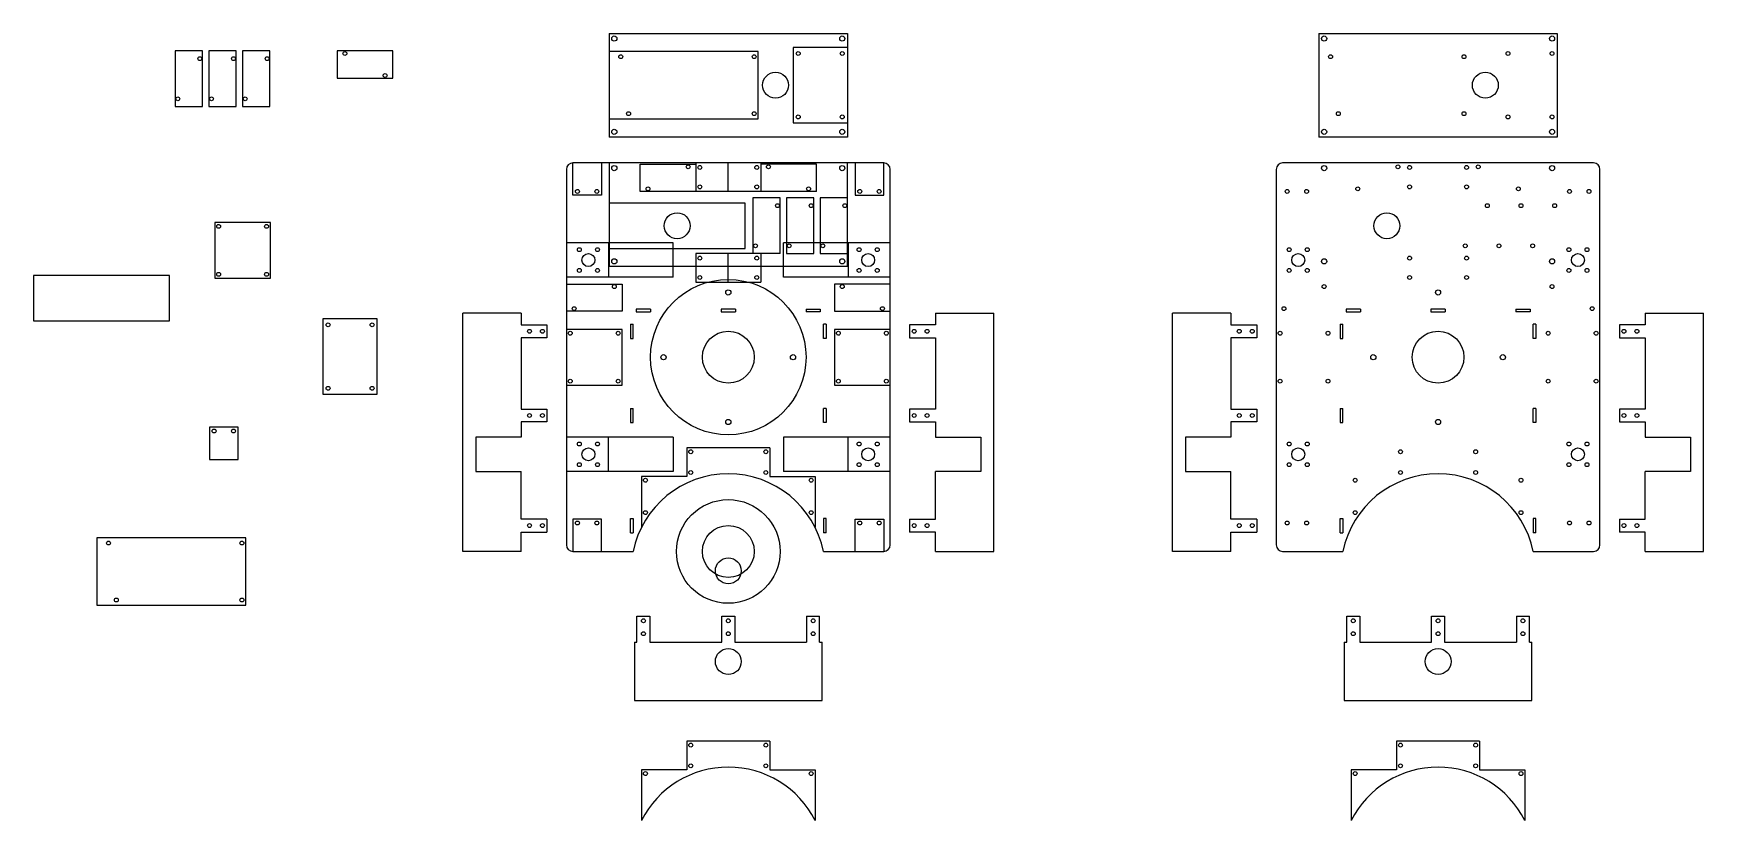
# Model space of a CAD drawing. Header units: inches. Extents: x -412 to 878, y -208 to 400.
import ezdxf

# ---------------------------------------------------------------- set-up
doc = ezdxf.new("R2010")
doc.units = ezdxf.units.IN
doc.header["$MEASUREMENT"] = 0

msp = doc.modelspace()

# ---------------------------------------------------------------- linework, layer by layer
for p, q in [((33, 400), (33, 320)), ((33, 400), (217, 400)), ((217, 400), (217, 320)), ((581, 400), (581, 320)), ((581, 400), (765, 400)), ((765, 400), (765, 320)), ((175, 389), (175, 331)), ((217, 389), (175, 389)), ((-302, 386.5), (-302, 343.5)), ((-281, 386.5), (-302, 386.5)), ((-281, 343.5), (-281, 386.5)), ((-276, 386.5), (-276, 343.5)), ((-255, 386.5), (-276, 386.5)), ((-255, 343.5), (-255, 386.5)), ((-250, 386.5), (-250, 343.5)), ((-229, 386.5), (-250, 386.5)), ((-229, 343.5), (-229, 386.5)), ((-134, 386.5), (-177, 386.5)), ((-177, 386.5), (-177, 365.5)), ((-134, 365.5), (-134, 386.5)), ((148, 386), (33, 386)), ((148, 334), (148, 386)), ((-177, 365.5), (-134, 365.5)), ((-302, 343.5), (-281, 343.5)), ((-276, 343.5), (-255, 343.5)), ((-250, 343.5), (-229, 343.5)), ((33, 334), (148, 334)), ((175, 331), (217, 331)), ((217, 320), (33, 320)), ((765, 320), (581, 320)), ((245, 300), (5, 300)), ((5, 275), (5, 300)), ((27, 300), (27, 275)), ((33, 300), (33, 220)), ((57, 278), (57, 299)), ((57, 299), (100, 299)), ((100, 300), (100, 278)), ((125, 278), (125, 300)), ((150, 300), (150, 278)), ((193, 299), (150, 299)), ((193, 278), (193, 299)), ((217, 220), (217, 300)), ((223, 300), (223, 275)), ((245, 275), (245, 300)), ((793, 300), (553, 300)), ((0, 295), (0, 5)), ((250, 5), (250, 295)), ((548, 295), (548, 5)), ((798, 5), (798, 295)), ((27, 275), (5, 275)), ((193, 278), (57, 278)), ((144, 273), (144, 230)), ((165, 273), (144, 273)), ((165, 230), (165, 273)), ((170, 273), (170, 230)), ((191, 273), (170, 273)), ((191, 230), (191, 273)), ((196, 273), (196, 230)), ((217, 273), (196, 273)), ((223, 275), (245, 275)), ((138, 269), (33, 269)), ((138, 234), (138, 269)), ((-271.5, 254), (-271.5, 211)), ((-228.5, 254), (-271.5, 254)), ((-228.5, 211), (-228.5, 254)), ((82.5, 238.25), (0, 238.25)), ((32.5, 238.25), (32.5, 211.75)), ((33, 234), (138, 234)), ((82.5, 211.75), (82.5, 238.25)), ((250, 238.25), (167.5, 238.25)), ((167.5, 211.75), (167.5, 238.25)), ((217.5, 238.25), (217.5, 211.75)), ((217, 220), (33, 220)), ((165, 230), (100, 230)), ((100, 230), (100, 208)), ((125, 208), (125, 230)), ((150, 230), (150, 208)), ((170, 230), (191, 230)), ((196, 230), (217, 230)), ((-306.5, 213), (-411.5, 213)), ((-411.5, 213), (-411.5, 178)), ((-306.5, 178), (-306.5, 213)), ((-271.5, 211), (-228.5, 211)), ((82.5, 211.75), (0, 211.75)), ((0, 206.5), (43, 206.5)), ((43, 206.5), (43, 185.5)), ((100, 208), (150, 208)), ((250, 211.75), (167.5, 211.75)), ((207, 206.5), (207, 185.5)), ((250, 206.5), (207, 206.5)), ((-80, 0), (-80, 184)), ((-35, 184), (-80, 184)), ((-35, 184), (-35, 175)), ((43, 185.5), (0, 185.5)), ((65, 187), (54, 187)), ((54, 187), (54, 185)), ((54, 185), (65, 185)), ((65, 187), (65, 185)), ((130.5, 187), (119.5, 187)), ((119.5, 187), (119.5, 185)), ((119.5, 185), (130.5, 185)), ((130.5, 187), (130.5, 185)), ((185, 187), (185, 185)), ((185, 187), (196, 187)), ((196, 185), (185, 185)), ((196, 187), (196, 185)), ((207, 185.5), (250, 185.5)), ((285, 184), (285, 175)), ((285, 184), (330, 184)), ((330, 0), (330, 184)), ((468, 0), (468, 184)), ((513, 184), (468, 184)), ((513, 184), (513, 175)), ((613, 187), (602, 187)), ((602, 187), (602, 185)), ((602, 185), (613, 185)), ((613, 187), (613, 185)), ((678.5, 187), (667.5, 187)), ((667.5, 187), (667.5, 185)), ((667.5, 185), (678.5, 185)), ((678.5, 187), (678.5, 185)), ((733, 187), (733, 185)), ((733, 187), (744, 187)), ((744, 185), (733, 185)), ((744, 187), (744, 185)), ((833, 184), (833, 175)), ((833, 184), (878, 184)), ((878, 0), (878, 184)), ((-411.5, 178), (-306.5, 178)), ((-188, 179.5), (-188, 121.5)), ((-146, 179.5), (-188, 179.5)), ((-146, 121.5), (-146, 179.5)), ((-35, 175), (-15, 175)), ((-15, 175), (-15, 165)), ((43, 171.5), (0, 171.5)), ((43, 128.5), (43, 171.5)), ((49.5, 175.5), (51.5, 175.5)), ((49.5, 175.5), (49.5, 164.5)), ((51.5, 164.5), (51.5, 175.5)), ((200.5, 175.5), (198.5, 175.5)), ((198.5, 164.5), (198.5, 175.5)), ((200.5, 175.5), (200.5, 164.5)), ((250, 171.5), (207, 171.5)), ((207, 171.5), (207, 128.5)), ((285, 175), (265, 175)), ((265, 175), (265, 165)), ((513, 175), (533, 175)), ((533, 175), (533, 165)), ((597.5, 175.5), (599.5, 175.5)), ((597.5, 175.5), (597.5, 164.5)), ((599.5, 164.5), (599.5, 175.5)), ((748.5, 175.5), (746.5, 175.5)), ((746.5, 164.5), (746.5, 175.5)), ((748.5, 175.5), (748.5, 164.5)), ((833, 175), (813, 175)), ((813, 175), (813, 165)), ((-15, 165), (-35, 165)), ((-35, 165), (-35, 110)), ((49.5, 164.5), (51.5, 164.5)), ((200.5, 164.5), (198.5, 164.5)), ((265, 165), (285, 165)), ((285, 165), (285, 110)), ((533, 165), (513, 165)), ((513, 165), (513, 110)), ((597.5, 164.5), (599.5, 164.5)), ((748.5, 164.5), (746.5, 164.5)), ((813, 165), (833, 165)), ((833, 165), (833, 110)), ((-188, 121.5), (-146, 121.5)), ((0, 128.5), (43, 128.5)), ((207, 128.5), (250, 128.5)), ((-35, 110), (-15, 110)), ((-15, 110), (-15, 100)), ((49.5, 110.5), (51.5, 110.5)), ((49.5, 110.5), (49.5, 99.5)), ((51.5, 99.5), (51.5, 110.5)), ((200.5, 110.5), (198.5, 110.5)), ((198.5, 99.5), (198.5, 110.5)), ((200.5, 110.5), (200.5, 99.5)), ((285, 110), (265, 110)), ((265, 110), (265, 100)), ((513, 110), (533, 110)), ((533, 110), (533, 100)), ((597.5, 110.5), (599.5, 110.5)), ((597.5, 110.5), (597.5, 99.5)), ((599.5, 99.5), (599.5, 110.5)), ((748.5, 110.5), (746.5, 110.5)), ((746.5, 99.5), (746.5, 110.5)), ((748.5, 110.5), (748.5, 99.5)), ((833, 110), (813, 110)), ((813, 110), (813, 100)), ((-275.5, 96), (-275.5, 71)), ((-253.5, 96), (-275.5, 96)), ((-253.5, 71), (-253.5, 96)), ((-15, 100), (-35, 100)), ((-35, 100), (-35, 88.25)), ((49.5, 99.5), (51.5, 99.5)), ((200.5, 99.5), (198.5, 99.5)), ((265, 100), (285, 100)), ((285, 100), (285, 88.25)), ((533, 100), (513, 100)), ((513, 100), (513, 88.25)), ((597.5, 99.5), (599.5, 99.5)), ((748.5, 99.5), (746.5, 99.5)), ((813, 100), (833, 100)), ((833, 100), (833, 88.25)), ((-35, 88.25), (-70, 88.25)), ((-70, 88.25), (-70, 61.75)), ((82.5, 88.25), (0, 88.25)), ((32.5, 61.75), (32.5, 88.25)), ((82.5, 88.25), (82.5, 61.75)), ((157, 80), (93, 80)), ((93, 80), (93, 58)), ((157, 80), (157, 58)), ((250, 88.25), (167.5, 88.25)), ((167.5, 88.25), (167.5, 61.75)), ((217.5, 61.75), (217.5, 88.25)), ((285, 88.25), (320, 88.25)), ((320, 88.25), (320, 61.75)), ((513, 88.25), (478, 88.25)), ((478, 88.25), (478, 61.75)), ((833, 88.25), (868, 88.25)), ((868, 88.25), (868, 61.75)), ((-275.5, 71), (-253.5, 71)), ((-70, 61.75), (-35, 61.75)), ((-35, 25), (-35, 61.75)), ((82.5, 61.75), (0, 61.75)), ((93, 58), (58, 58)), ((58, 58), (58, 18.7)), ((157, 58), (192, 58)), ((250, 61.75), (167.5, 61.75)), ((192, 58), (192, 18.7)), ((285, 25), (285, 61.75)), ((320, 61.75), (285, 61.75)), ((478, 61.75), (513, 61.75)), ((513, 25), (513, 61.75)), ((833, 25), (833, 61.75)), ((868, 61.75), (833, 61.75)), ((-15, 25), (-35, 25)), ((-35, 0), (-35, 15)), ((-35, 15), (-15, 15)), ((-15, 25), (-15, 15)), ((5, 25), (5, 0)), ((27, 25), (5, 25)), ((27, 0), (27, 25)), ((49.5, 14.5), (49.5, 25.5)), ((49.5, 25.5), (51.5, 25.5)), ((49.5, 14.5), (51.5, 14.5)), ((51.5, 25.5), (51.5, 14.5)), ((200.5, 25.5), (198.5, 25.5)), ((198.5, 25.5), (198.5, 14.5)), ((200.5, 14.5), (198.5, 14.5)), ((200.5, 14.5), (200.5, 25.5)), ((223, 0), (223, 25)), ((223, 25), (245, 25)), ((245, 25), (245, 0)), ((265, 25), (285, 25)), ((265, 25), (265, 15)), ((285, 15), (265, 15)), ((285, 0), (285, 15)), ((533, 25), (513, 25)), ((513, 0), (513, 15)), ((513, 15), (533, 15)), ((533, 25), (533, 15)), ((597.5, 14.5), (597.5, 25.5)), ((597.5, 25.5), (599.5, 25.5)), ((597.5, 14.5), (599.5, 14.5)), ((599.5, 25.5), (599.5, 14.5)), ((748.5, 25.5), (746.5, 25.5)), ((746.5, 25.5), (746.5, 14.5)), ((748.5, 14.5), (746.5, 14.5)), ((748.5, 14.5), (748.5, 25.5)), ((813, 25), (833, 25)), ((813, 25), (813, 15)), ((833, 15), (813, 15)), ((833, 0), (833, 15)), ((-247.5, 10.5), (-362.5, 10.5)), ((-362.5, 10.5), (-362.5, -41.5)), ((-247.5, -41.5), (-247.5, 10.5)), ((5, 0), (51.52, 0)), ((198.48, 0), (245, 0)), ((553, 0), (599.52, 0)), ((746.48, 0), (793, 0)), ((-35, 0), (-80, 0)), ((285, 0), (330, 0)), ((513, 0), (468, 0)), ((833, 0), (878, 0)), ((-362.5, -41.5), (-247.5, -41.5)), ((54.5, -70), (54.5, -50)), ((54.5, -50), (64.5, -50)), ((64.5, -50), (64.5, -70)), ((120, -70), (120, -50)), ((120, -50), (130, -50)), ((130, -50), (130, -70)), ((185.5, -50), (185.5, -70)), ((185.5, -50), (195.5, -50)), ((195.5, -70), (195.5, -50)), ((602.5, -70), (602.5, -50)), ((602.5, -50), (612.5, -50)), ((612.5, -50), (612.5, -70)), ((668, -70), (668, -50)), ((668, -50), (678, -50)), ((678, -50), (678, -70)), ((733.5, -50), (733.5, -70)), ((733.5, -50), (743.5, -50)), ((743.5, -70), (743.5, -50)), ((52.5, -70), (54.5, -70)), ((52.5, -70), (52.5, -115)), ((64.5, -70), (120, -70)), ((130, -70), (185.5, -70)), ((195.5, -70), (197.5, -70)), ((197.5, -115), (197.5, -70)), ((600.5, -70), (602.5, -70)), ((600.5, -70), (600.5, -115)), ((612.5, -70), (668, -70)), ((678, -70), (733.5, -70)), ((743.5, -70), (745.5, -70)), ((745.5, -115), (745.5, -70)), ((52.5, -115), (197.5, -115)), ((600.5, -115), (745.5, -115)), ((157, -146.5), (93, -146.5)), ((93, -146.5), (93, -168.5)), ((157, -146.5), (157, -168.5)), ((705, -146.5), (641, -146.5)), ((641, -146.5), (641, -168.5)), ((705, -146.5), (705, -168.5)), ((93, -168.5), (58, -168.5)), ((58, -168.5), (58, -207.8)), ((157, -168.5), (192, -168.5)), ((192, -168.5), (192, -207.8)), ((641, -168.5), (606, -168.5)), ((606, -168.5), (606, -207.8)), ((705, -168.5), (740, -168.5)), ((740, -168.5), (740, -207.8))]:
    msp.add_line(p, q)
for centre, radius in [((37, 396), 2), ((213, 396), 2), ((585, 396), 2), ((761, 396), 2), ((-283, 380.5), 1.5), ((-257, 380.5), 1.5), ((-231, 380.5), 1.5), ((-171, 384.5), 1.5), ((42, 382), 1.5), ((145, 382), 1.5), ((179, 384.5), 1.5), ((213, 384.5), 1.5), ((590, 382), 1.5), ((693, 382), 1.5), ((727, 384.5), 1.5), ((761, 384.5), 1.5), ((-140, 367.5), 1.5), ((161.5, 360), 10), ((709.5, 360), 10), ((-300, 349.5), 1.5), ((-274, 349.5), 1.5), ((-248, 349.5), 1.5), ((48, 338), 1.5), ((145, 338), 1.5), ((179, 335.5), 1.5), ((213, 335.5), 1.5), ((596, 338), 1.5), ((693, 338), 1.5), ((727, 335.5), 1.5), ((761, 335.5), 1.5), ((37, 324), 2), ((213, 324), 2), ((585, 324), 2), ((761, 324), 2), ((37, 296), 2), ((94, 297), 1.5), ((103, 296.5), 1.5), ((147, 296.5), 1.5), ((156, 297), 1.5), ((213, 296), 2), ((585, 296), 2), ((642, 297), 1.5), ((651, 296.5), 1.5), ((695, 296.5), 1.5), ((704, 297), 1.5), ((761, 296), 2), ((8.5, 278), 1.5), ((23.5, 278), 1.5), ((63, 280), 1.5), ((103, 281.5), 1.5), ((147, 281.5), 1.5), ((187, 280), 1.5), ((226.5, 278), 1.5), ((241.5, 278), 1.5), ((556.5, 278), 1.5), ((571.5, 278), 1.5), ((611, 280), 1.5), ((651, 281.5), 1.5), ((695, 281.5), 1.5), ((735, 280), 1.5), ((774.5, 278), 1.5), ((789.5, 278), 1.5), ((85.5, 251.5), 10), ((163, 267), 1.5), ((189, 267), 1.5), ((215, 267), 1.5), ((633.5, 251.5), 10), ((711, 267), 1.5), ((737, 267), 1.5), ((763, 267), 1.5), ((-268.5, 251), 1.5), ((-231.5, 251), 1.5), ((10, 233), 1.5), ((24, 233), 1.5), ((146, 236), 1.5), ((172, 236), 1.5), ((198, 236), 1.5), ((226, 233), 1.5), ((240, 233), 1.5), ((558, 233), 1.5), ((572, 233), 1.5), ((694, 236), 1.5), ((720, 236), 1.5), ((746, 236), 1.5), ((774, 233), 1.5), ((788, 233), 1.5), ((17, 225), 5), ((37, 224), 2), ((103, 226.5), 1.5), ((147, 226.5), 1.5), ((213, 224), 2), ((233, 225), 5), ((565, 225), 5), ((585, 224), 2), ((651, 226.5), 1.5), ((695, 226.5), 1.5), ((761, 224), 2), ((781, 225), 5), ((-268.5, 214), 1.5), ((-231.5, 214), 1.5), ((10, 217), 1.5), ((24, 217), 1.5), ((125, 150), 60), ((103, 211.5), 1.5), ((147, 211.5), 1.5), ((226, 217), 1.5), ((240, 217), 1.5), ((558, 217), 1.5), ((572, 217), 1.5), ((651, 211.5), 1.5), ((695, 211.5), 1.5), ((774, 217), 1.5), ((788, 217), 1.5), ((37, 204.5), 1.5), ((125, 200), 2), ((213, 204.5), 1.5), ((585, 204.5), 1.5), ((673, 200), 2), ((761, 204.5), 1.5), ((6, 187.5), 1.5), ((244, 187.5), 1.5), ((554, 187.5), 1.5), ((792, 187.5), 1.5), ((-184, 175), 1.5), ((-150, 175), 1.5), ((-28.5, 170), 1.5), ((-18.5, 170), 1.5), ((3, 168.5), 1.5), ((40, 168.5), 1.5), ((125, 150), 20), ((210, 168.5), 1.5), ((247, 168.5), 1.5), ((268.5, 170), 1.5), ((278.5, 170), 1.5), ((519.5, 170), 1.5), ((529.5, 170), 1.5), ((551, 168.5), 1.5), ((588, 168.5), 1.5), ((673, 150), 20), ((758, 168.5), 1.5), ((795, 168.5), 1.5), ((816.5, 170), 1.5), ((826.5, 170), 1.5), ((75, 150), 2), ((175, 150), 2), ((623, 150), 2), ((723, 150), 2), ((3, 131.5), 1.5), ((40, 131.5), 1.5), ((210, 131.5), 1.5), ((247, 131.5), 1.5), ((551, 131.5), 1.5), ((588, 131.5), 1.5), ((758, 131.5), 1.5), ((795, 131.5), 1.5), ((-184, 126), 1.5), ((-150, 126), 1.5), ((-28.5, 105), 1.5), ((-18.5, 105), 1.5), ((268.5, 105), 1.5), ((278.5, 105), 1.5), ((519.5, 105), 1.5), ((529.5, 105), 1.5), ((816.5, 105), 1.5), ((826.5, 105), 1.5), ((-272, 93), 1.5), ((-257, 93), 1.5), ((125, 100), 2), ((673, 100), 2), ((10, 83), 1.5), ((17, 75), 5), ((24, 83), 1.5), ((96, 77), 1.5), ((154, 77), 1.5), ((226, 83), 1.5), ((233, 75), 5), ((240, 83), 1.5), ((558, 83), 1.5), ((565, 75), 5), ((572, 83), 1.5), ((644, 77), 1.5), ((702, 77), 1.5), ((774, 83), 1.5), ((781, 75), 5), ((788, 83), 1.5), ((10, 67), 1.5), ((24, 67), 1.5), ((226, 67), 1.5), ((240, 67), 1.5), ((558, 67), 1.5), ((572, 67), 1.5), ((774, 67), 1.5), ((788, 67), 1.5), ((61, 55), 1.5), ((96, 61), 1.5), ((154, 61), 1.5), ((189, 55), 1.5), ((609, 55), 1.5), ((644, 61), 1.5), ((702, 61), 1.5), ((737, 55), 1.5), ((125, 0), 40), ((61, 30), 1.5), ((189, 30), 1.5), ((609, 30), 1.5), ((737, 30), 1.5), ((-28.5, 20), 1.5), ((-18.5, 20), 1.5), ((8.5, 22), 1.5), ((23.5, 22), 1.5), ((125, 0), 20), ((226.5, 22), 1.5), ((241.5, 22), 1.5), ((268.5, 20), 1.5), ((278.5, 20), 1.5), ((519.5, 20), 1.5), ((529.5, 20), 1.5), ((556.5, 22), 1.5), ((571.5, 22), 1.5), ((774.5, 22), 1.5), ((789.5, 22), 1.5), ((816.5, 20), 1.5), ((826.5, 20), 1.5), ((-353.5, 6.5), 1.5), ((-250.5, 6.5), 1.5), ((125, -15), 10), ((-347.5, -37.5), 1.5), ((-250.5, -37.5), 1.5), ((59.5, -53.5), 1.5), ((59.5, -63.5), 1.5), ((125, -53.5), 1.5), ((125, -63.5), 1.5), ((190.5, -53.5), 1.5), ((190.5, -63.5), 1.5), ((607.5, -53.5), 1.5), ((607.5, -63.5), 1.5), ((673, -53.5), 1.5), ((673, -63.5), 1.5), ((738.5, -53.5), 1.5), ((738.5, -63.5), 1.5), ((125, -85), 10), ((673, -85), 10), ((96, -149.5), 1.5), ((154, -149.5), 1.5), ((644, -149.5), 1.5), ((702, -149.5), 1.5), ((96, -165.5), 1.5), ((154, -165.5), 1.5), ((644, -165.5), 1.5), ((702, -165.5), 1.5), ((61, -171.5), 1.5), ((189, -171.5), 1.5), ((609, -171.5), 1.5), ((737, -171.5), 1.5)]:
    msp.add_circle(centre, radius)
for centre, radius, start, end in [((5, 295), 5, 90, 180), ((245, 295), 5, 0, 90), ((553, 295), 5, 90, 180), ((793, 295), 5, 0, 90), ((125, -15), 75, 11.53696, 168.46304), ((673, -15), 75, 11.53696, 168.46304), ((5, 5), 5, 180, 270), ((245, 5), 5, 270, 0), ((553, 5), 5, 180, 270), ((793, 5), 5, 270, 0), ((125, -241.5), 75, 26.70485, 153.29515), ((673, -241.5), 75, 26.70485, 153.29515)]:
    msp.add_arc(centre, radius, start, end)

doc.saveas('drawing.dxf')
